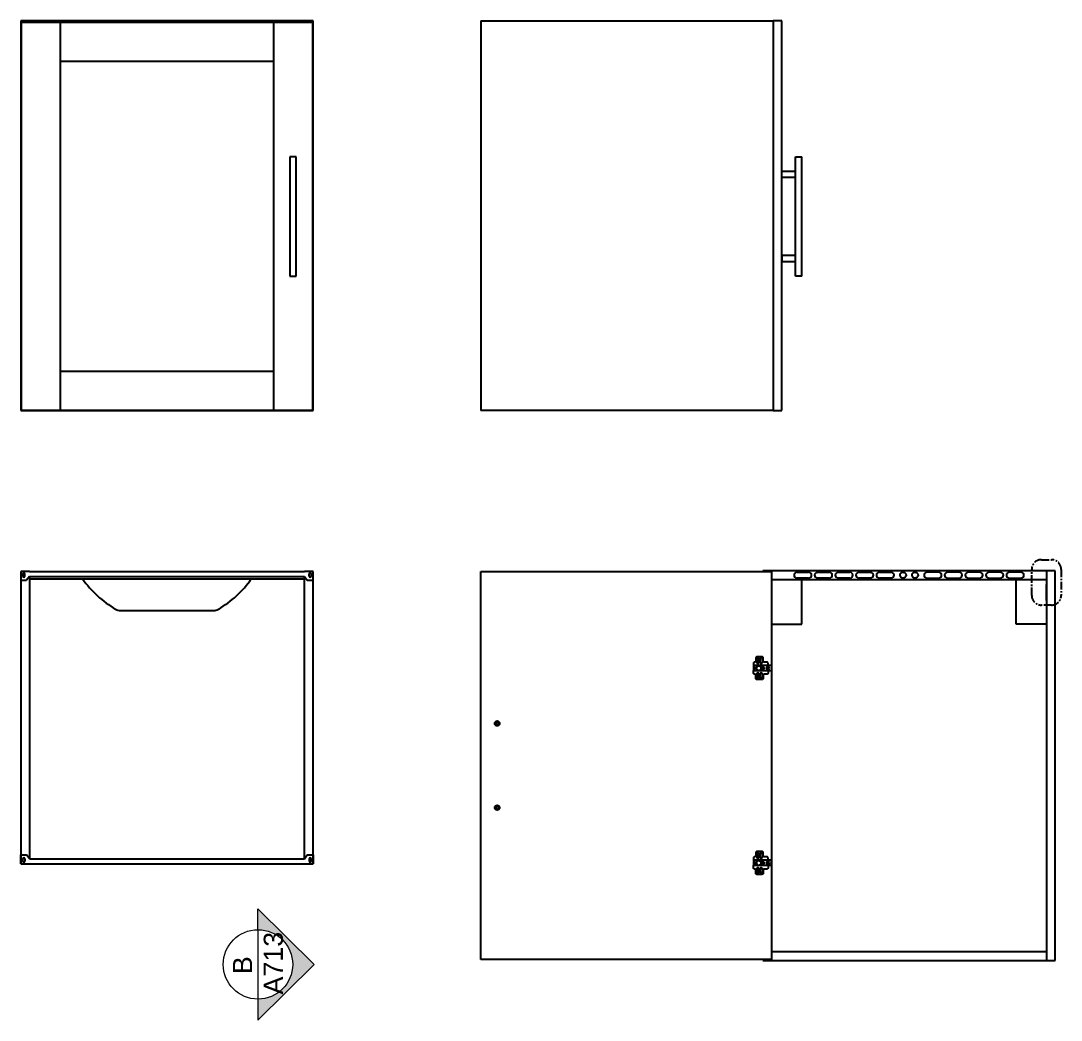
# Model space of a CAD drawing. Header units: millimetres. Extents: x -129 to 1482, y -456 to 477.
# Drawn here: x 633.5 to 847.1, y 272.3 to 477.5 of the extents above; entities that cross this region are included whole.
import ezdxf
from ezdxf.enums import TextEntityAlignment as Align

# ---------------------------------------------------------------- set-up
doc = ezdxf.new("R2010")
doc.units = ezdxf.units.MM
doc.header["$LTSCALE"] = 0.05
doc.linetypes.add('CENTRO', pattern=[50.8, 31.75, -6.35, 6.35, -6.35])
for name, color, linetype, lineweight in [('A-PRSP-1', 7, 'Continuous', 40), ('A-SECT A-MCUT', 7, 'Continuous', 35), ('meccanismi', 4, 'Continuous', 18)]:
    doc.layers.add(name, color=color, linetype=linetype, lineweight=lineweight)
doc.layers.add('costr', color=4, linetype='Continuous')
doc.layers.add('viti', color=1, linetype='Continuous')
doc.styles.get("Standard").update_dxf_attribs({"font": 'arial.ttf'})

# ---------------------------------------------------------------- blocks, each defined once
blk = doc.blocks.new('SYMBOL')
at = {"layer": 'A-PRSP-1', "linetype": 'Continuous', "lineweight": 20}
h = blk.add_hatch(color=256, dxfattribs=at)
h.dxf.hatch_style = 1
h.paths.add_polyline_path([(11.2063, 4.9481), (11.316, 4.9481, -1), (11.678, 4.9481), (11.7877, 4.9481), (11.497, 5.2405)])
at = {"linetype": 'Continuous', "lineweight": 20}
blk.add_line((11.316, 4.9481), (11.678, 4.9481), dxfattribs=at)
at = {"layer": 'A-PRSP-1', "linetype": 'Continuous', "lineweight": 20}
for p, q in [((11.2063, 4.9481), (11.497, 5.2405)), ((11.7877, 4.9481), (11.497, 5.2405)), ((11.316, 4.9481), (11.2063, 4.9481)), ((11.678, 4.9481), (11.7877, 4.9481))]:
    blk.add_line(p, q, dxfattribs=at)
blk.add_circle((11.497, 4.9481), 0.181, dxfattribs=at)
at = {"linetype": 'Continuous', "lineweight": 20}
for tag, p in [('TAVOLA', (11.497, 5.08)), ('SEZIONE', (11.497, 4.9181))]:
    blk.add_attdef(tag, text='', height=0.1, dxfattribs=at).set_placement(p, align=Align.TOP_CENTER)

msp = doc.modelspace()

# ---------------------------------------------------------------- linework, layer by layer
for p, q in [((633.5, 477.49), (633.5, 397.49)), ((693.5, 477.49), (633.5, 477.49)), ((633.65, 477.19), (693.35, 477.19)), ((633.65, 397.49), (633.65, 477.19)), ((641.65, 397.49), (641.65, 477.19)), ((685.35, 477.19), (685.35, 397.49)), ((693.35, 477.19), (693.35, 397.49)), ((693.5, 397.49), (693.5, 477.49)), ((727.92, 477.49), (727.92, 397.49)), ((727.92, 477.49), (787.92, 477.49)), ((787.92, 477.49), (787.92, 397.49)), ((789.72, 477.49), (787.92, 477.49)), ((789.72, 397.49), (789.72, 477.49)), ((641.65, 469.19), (685.35, 469.19)), ((685.35, 405.49), (641.65, 405.49)), ((633.5, 397.49), (693.5, 397.49)), ((693.35, 397.49), (633.65, 397.49)), ((787.92, 397.49), (727.92, 397.49)), ((787.92, 397.49), (789.72, 397.49)), ((633.5, 364.42), (633.5, 304.42)), ((635.3, 364.42), (633.5, 364.42)), ((633.5, 364.42), (633.5, 362.62)), ((633.89, 363.92), (633.89, 363.43)), ((634.29, 363.43), (634.29, 363.92)), ((635.3, 363.42), (634.69, 362.62)), ((635.3, 364.42), (635.3, 364.42)), ((635.3, 364.42), (691.7, 364.42)), ((635.3, 363.42), (635.3, 305.42)), ((635.3, 363.42), (691.7, 363.42)), ((693.5, 364.42), (691.7, 364.42)), ((691.7, 305.42), (691.7, 363.42)), ((691.7, 363.42), (692.3, 362.62)), ((692.7, 363.43), (692.7, 363.92)), ((693.1, 363.92), (693.1, 363.43)), ((693.5, 304.42), (693.5, 364.42)), ((693.5, 362.62), (693.5, 364.42)), ((727.92, 284.72), (727.92, 364.42)), ((727.92, 364.42), (787.62, 364.42)), ((845.82, 364.57), (785.82, 364.57)), ((787.62, 364.57), (787.62, 284.57)), ((787.62, 364.57), (787.62, 284.57)), ((787.62, 364.57), (787.62, 324.57)), ((787.62, 364.42), (787.62, 284.72)), ((792.83, 364.28), (795.21, 364.28)), ((795.21, 363.05), (792.83, 363.05)), ((797.06, 364.28), (799.44, 364.28)), ((799.44, 363.05), (797.06, 363.05)), ((801.29, 364.28), (803.67, 364.28)), ((803.67, 363.05), (801.29, 363.05)), ((805.52, 364.28), (807.9, 364.28)), ((807.9, 363.05), (805.52, 363.05)), ((809.74, 364.28), (812.12, 364.28)), ((812.12, 363.05), (809.74, 363.05)), ((821.89, 364.28), (819.51, 364.28)), ((819.51, 363.05), (821.89, 363.05)), ((826.12, 364.28), (823.74, 364.28)), ((823.74, 363.05), (826.12, 363.05)), ((830.35, 364.28), (827.97, 364.28)), ((827.97, 363.05), (830.35, 363.05)), ((834.58, 364.28), (832.2, 364.28)), ((832.2, 363.05), (834.58, 363.05)), ((838.8, 364.28), (836.42, 364.28)), ((836.42, 363.05), (838.8, 363.05)), ((844.02, 364.57), (844.02, 284.57)), ((845.82, 284.57), (845.82, 364.57)), ((633.5, 362.62), (634.69, 362.62)), ((635.3, 362.92), (691.7, 362.92)), ((692.3, 362.62), (693.5, 362.62)), ((787.62, 362.77), (844.02, 362.77)), ((793.82, 353.57), (793.82, 362.77)), ((837.82, 353.57), (837.82, 362.77)), ((653.95, 356.41), (673.04, 356.41)), ((787.62, 353.57), (793.82, 353.57)), ((844.02, 353.57), (837.82, 353.57)), ((787.62, 324.57), (787.62, 284.57)), ((633.5, 304.42), (633.5, 306.22)), ((633.5, 306.22), (634.69, 306.22)), ((633.89, 304.92), (633.89, 305.41)), ((634.29, 305.41), (634.29, 304.92)), ((635.3, 305.42), (634.69, 306.22)), ((635.3, 305.42), (691.7, 305.42)), ((691.7, 305.42), (692.3, 306.22)), ((692.3, 306.22), (693.5, 306.22)), ((692.7, 305.41), (692.7, 304.92)), ((693.1, 304.92), (693.1, 305.41)), ((693.5, 306.22), (693.5, 304.42)), ((633.5, 304.42), (635.3, 304.42)), ((633.5, 304.42), (693.5, 304.42)), ((635.3, 304.42), (691.7, 304.42)), ((691.7, 304.42), (693.5, 304.42)), ((787.62, 286.37), (844.02, 286.37)), ((787.62, 284.72), (727.92, 284.72)), ((785.82, 284.57), (845.82, 284.57))]:
    msp.add_line(p, q)
for centre in [(814.59, 363.67), (817.05, 363.67)]:
    msp.add_circle(centre, 0.616)
for centre, radius, start, end in [((634.09, 363.92), 0.2, 0, 180), ((634.09, 363.43), 0.2, 180, 0), ((692.9, 363.92), 0.2, 0, 180), ((692.9, 363.43), 0.2, 180, 0), ((792.83, 363.67), 0.616, 90, 270), ((795.21, 363.67), 0.616, 270, 90), ((797.06, 363.67), 0.616, 90, 270), ((799.44, 363.67), 0.616, 270, 90), ((801.29, 363.67), 0.616, 90, 270), ((803.67, 363.67), 0.616, 270, 90), ((805.52, 363.67), 0.616, 90, 270), ((807.9, 363.67), 0.616, 270, 90), ((809.74, 363.67), 0.616, 90, 270), ((812.12, 363.67), 0.616, 270, 90), ((819.51, 363.67), 0.616, 90, 270), ((821.89, 363.67), 0.616, 270, 90), ((823.74, 363.67), 0.616, 90, 270), ((826.12, 363.67), 0.616, 270, 90), ((827.97, 363.67), 0.616, 90, 270), ((830.35, 363.67), 0.616, 270, 90), ((832.2, 363.67), 0.616, 90, 270), ((834.58, 363.67), 0.616, 270, 90), ((836.42, 363.67), 0.616, 90, 270), ((838.8, 363.67), 0.616, 270, 90), ((663.5, 374.9), 21.06, 214.7041, 239.9443), ((663.5, 374.9), 21.06, 300.0557, 325.2959), ((653.95, 358.41), 2, 239.9443, 270), ((673.04, 358.41), 2, 270, 300.0557), ((634.09, 305.41), 0.2, 0, 180), ((692.9, 305.41), 0.2, 0, 180), ((634.09, 304.92), 0.2, 180, 0), ((692.9, 304.92), 0.2, 180, 0)]:
    msp.add_arc(centre, radius, start, end)
at = {"layer": 'costr'}
for p, q in [((688.7, 449.59), (688.7, 425.09)), ((690, 449.59), (688.7, 449.59)), ((690, 425.09), (690, 449.59)), ((792.52, 449.59), (793.82, 449.59)), ((792.52, 425.09), (792.52, 449.59)), ((793.82, 425.09), (793.82, 449.59)), ((789.72, 445.34), (789.72, 446.64)), ((789.72, 446.64), (792.52, 446.64)), ((792.52, 445.34), (789.72, 445.34)), ((789.72, 429.34), (792.52, 429.34)), ((789.72, 429.34), (789.72, 428.04)), ((789.72, 428.04), (792.52, 428.04)), ((688.7, 425.09), (690, 425.09)), ((793.82, 425.09), (792.52, 425.09)), ((793.82, 425.09), (792.52, 425.09)), ((784.12, 345.01), (783.88, 345.01)), ((783.88, 345.01), (783.88, 344.12)), ((784.12, 344.12), (783.88, 344.12)), ((783.98, 344.91), (783.98, 344.21)), ((784.08, 344.91), (784.08, 344.21)), ((787.62, 345.12), (784.12, 345.12)), ((784.12, 344.02), (784.12, 345.12)), ((787.62, 344.02), (784.12, 344.02)), ((784.12, 305.01), (783.88, 305.01)), ((783.88, 305.01), (783.88, 304.12)), ((784.12, 304.12), (783.88, 304.12)), ((783.98, 304.91), (783.98, 304.21)), ((784.08, 304.91), (784.08, 304.21)), ((787.62, 305.12), (784.12, 305.12)), ((784.12, 304.02), (784.12, 305.12)), ((787.62, 304.02), (784.12, 304.02)), ((787.62, 304.22), (787.62, 304.92))]:
    msp.add_line(p, q, dxfattribs=at)
at = {"layer": 'costr', "linetype": 'CENTRO'}
msp.add_lwpolyline([(842.99, 366.84), (845.05, 366.84, -0.414214), (847.05, 364.84), (847.05, 359.52, -0.414214), (845.05, 357.52), (842.99, 357.52, -0.414214), (840.99, 359.52), (840.99, 364.84, -0.414214)], format="xyb", close=True, dxfattribs=at)
at = {"layer": 'costr'}
for points in [[(786.88, 345.12), (786.88, 345.61, 0.414214), (786.68, 345.81), (786.08, 345.81, -0.414214), (785.88, 346.01), (785.88, 346.71, 0.414214), (785.68, 346.91), (784.58, 346.91, 0.414214), (784.38, 346.71), (784.38, 346.01, -0.414214), (784.18, 345.81), (784.08, 345.81, 0.414214), (783.88, 345.61), (783.88, 345.01)], [(786.88, 344.02), (786.88, 343.52, -0.414214), (786.68, 343.32), (786.08, 343.32, 0.414214), (785.88, 343.12), (785.88, 342.42, -0.414214), (785.68, 342.22), (784.58, 342.22, -0.414214), (784.38, 342.42), (784.38, 343.12, 0.414214), (784.18, 343.32), (784.08, 343.32, -0.414214), (783.88, 343.52), (783.88, 344.12)], [(786.88, 305.12), (786.88, 305.61, 0.414214), (786.68, 305.81), (786.08, 305.81, -0.414214), (785.88, 306.01), (785.88, 306.71, 0.414214), (785.68, 306.91), (784.58, 306.91, 0.414214), (784.38, 306.71), (784.38, 306.01, -0.414214), (784.18, 305.81), (784.08, 305.81, 0.414214), (783.88, 305.61), (783.88, 305.01)], [(786.88, 304.02), (786.88, 303.52, -0.414214), (786.68, 303.32), (786.08, 303.32, 0.414214), (785.88, 303.12), (785.88, 302.42, -0.414214), (785.68, 302.22), (784.58, 302.22, -0.414214), (784.38, 302.42), (784.38, 303.12, 0.414214), (784.18, 303.32), (784.08, 303.32, -0.414214), (783.88, 303.52), (783.88, 304.12)]]:
    msp.add_lwpolyline(points, format="xyb", dxfattribs=at)
for points in [[(784.53, 346.26), (784.53, 346.4)], [(785.03, 346.26), (785.03, 346.4)], [(785.23, 345.8), (785.23, 346.4)], [(785.73, 345.8), (785.73, 346.4)], [(784.53, 345.8), (784.53, 345.93)], [(785.03, 345.8), (785.03, 345.93)], [(784.53, 343.33), (784.53, 343.2)], [(784.53, 342.86), (784.53, 342.73)], [(785.03, 343.33), (785.03, 343.2)], [(785.03, 342.86), (785.03, 342.73)], [(785.23, 343.33), (785.23, 342.73)], [(785.73, 343.33), (785.73, 342.73)], [(784.53, 306.26), (784.53, 306.4)], [(784.53, 305.8), (784.53, 305.93)], [(785.03, 306.26), (785.03, 306.4)], [(785.03, 305.8), (785.03, 305.93)], [(785.23, 305.8), (785.23, 306.4)], [(785.73, 305.8), (785.73, 306.4)], [(784.53, 303.33), (784.53, 303.2)], [(785.03, 303.33), (785.03, 303.2)], [(785.23, 303.33), (785.23, 302.73)], [(785.73, 303.33), (785.73, 302.73)], [(784.53, 302.86), (784.53, 302.73)], [(785.03, 302.86), (785.03, 302.73)]]:
    msp.add_lwpolyline(points, dxfattribs=at)
for points in [[(784.84, 346.05), (784.96, 346.05, 0.414214), (784.97, 346.06), (784.97, 346.14, 0.414214), (784.96, 346.15), (784.84, 346.15, -0.414214), (784.83, 346.16), (784.83, 346.28, 0.414214), (784.82, 346.29), (784.74, 346.29, 0.414214), (784.73, 346.28), (784.73, 346.16, -0.414214), (784.72, 346.15), (784.59, 346.15, 0.414214), (784.58, 346.14), (784.58, 346.06, 0.414214), (784.59, 346.05), (784.72, 346.05, -0.414214), (784.73, 346.04), (784.73, 345.91, 0.414214), (784.74, 345.9), (784.82, 345.9, 0.414214), (784.83, 345.91), (784.83, 346.04, -0.414214)], [(785.79, 344.52), (785.91, 344.52, 0.414214), (785.92, 344.53), (785.92, 344.61, 0.414214), (785.91, 344.62), (785.79, 344.62, -0.414214), (785.78, 344.63), (785.78, 344.75, 0.414214), (785.77, 344.76), (785.69, 344.76, 0.414214), (785.68, 344.75), (785.68, 344.63, -0.414214), (785.67, 344.62), (785.54, 344.62, 0.414214), (785.53, 344.61), (785.53, 344.53, 0.414214), (785.54, 344.52), (785.67, 344.52, -0.414214), (785.68, 344.51), (785.68, 344.38, 0.414214), (785.69, 344.37), (785.77, 344.37, 0.414214), (785.78, 344.38), (785.78, 344.51, -0.414214)], [(786.87, 344.52), (786.99, 344.52, 0.414214), (787, 344.53), (787, 344.61, 0.414214), (786.99, 344.62), (786.87, 344.62, -0.414214), (786.86, 344.63), (786.86, 344.75, 0.414214), (786.85, 344.76), (786.77, 344.76, 0.414214), (786.76, 344.75), (786.76, 344.63, -0.414214), (786.75, 344.62), (786.62, 344.62, 0.414214), (786.61, 344.61), (786.61, 344.53, 0.414214), (786.62, 344.52), (786.75, 344.52, -0.414214), (786.76, 344.51), (786.76, 344.38, 0.414214), (786.77, 344.37), (786.85, 344.37, 0.414214), (786.86, 344.38), (786.86, 344.51, -0.414214)], [(784.84, 343.08), (784.96, 343.08, -0.414214), (784.97, 343.07), (784.97, 342.99, -0.414214), (784.96, 342.98), (784.84, 342.98, 0.414214), (784.83, 342.97), (784.83, 342.85, -0.414214), (784.82, 342.84), (784.74, 342.84, -0.414214), (784.73, 342.85), (784.73, 342.97, 0.414214), (784.72, 342.98), (784.59, 342.98, -0.414214), (784.58, 342.99), (784.58, 343.07, -0.414214), (784.59, 343.08), (784.72, 343.08, 0.414214), (784.73, 343.09), (784.73, 343.21, -0.414214), (784.74, 343.22), (784.82, 343.22, -0.414214), (784.83, 343.21), (784.83, 343.09, 0.414214)], [(784.84, 306.05), (784.96, 306.05, 0.414214), (784.97, 306.06), (784.97, 306.14, 0.414214), (784.96, 306.15), (784.84, 306.15, -0.414214), (784.83, 306.16), (784.83, 306.28, 0.414214), (784.82, 306.29), (784.74, 306.29, 0.414214), (784.73, 306.28), (784.73, 306.16, -0.414214), (784.72, 306.15), (784.59, 306.15, 0.414214), (784.58, 306.14), (784.58, 306.06, 0.414214), (784.59, 306.05), (784.72, 306.05, -0.414214), (784.73, 306.04), (784.73, 305.91, 0.414214), (784.74, 305.9), (784.82, 305.9, 0.414214), (784.83, 305.91), (784.83, 306.04, -0.414214)], [(785.79, 304.52), (785.91, 304.52, 0.414214), (785.92, 304.53), (785.92, 304.61, 0.414214), (785.91, 304.62), (785.79, 304.62, -0.414214), (785.78, 304.63), (785.78, 304.75, 0.414214), (785.77, 304.76), (785.69, 304.76, 0.414214), (785.68, 304.75), (785.68, 304.63, -0.414214), (785.67, 304.62), (785.54, 304.62, 0.414214), (785.53, 304.61), (785.53, 304.53, 0.414214), (785.54, 304.52), (785.67, 304.52, -0.414214), (785.68, 304.51), (785.68, 304.38, 0.414214), (785.69, 304.37), (785.77, 304.37, 0.414214), (785.78, 304.38), (785.78, 304.51, -0.414214)], [(786.87, 304.52), (786.99, 304.52, 0.414214), (787, 304.53), (787, 304.61, 0.414214), (786.99, 304.62), (786.87, 304.62, -0.414214), (786.86, 304.63), (786.86, 304.75, 0.414214), (786.85, 304.76), (786.77, 304.76, 0.414214), (786.76, 304.75), (786.76, 304.63, -0.414214), (786.75, 304.62), (786.62, 304.62, 0.414214), (786.61, 304.61), (786.61, 304.53, 0.414214), (786.62, 304.52), (786.75, 304.52, -0.414214), (786.76, 304.51), (786.76, 304.38, 0.414214), (786.77, 304.37), (786.85, 304.37, 0.414214), (786.86, 304.38), (786.86, 304.51, -0.414214)], [(784.84, 303.08), (784.96, 303.08, -0.414214), (784.97, 303.07), (784.97, 302.99, -0.414214), (784.96, 302.98), (784.84, 302.98, 0.414214), (784.83, 302.97), (784.83, 302.85, -0.414214), (784.82, 302.84), (784.74, 302.84, -0.414214), (784.73, 302.85), (784.73, 302.97, 0.414214), (784.72, 302.98), (784.59, 302.98, -0.414214), (784.58, 302.99), (784.58, 303.07, -0.414214), (784.59, 303.08), (784.72, 303.08, 0.414214), (784.73, 303.09), (784.73, 303.21, -0.414214), (784.74, 303.22), (784.82, 303.22, -0.414214), (784.83, 303.21), (784.83, 303.09, 0.414214)]]:
    msp.add_lwpolyline(points, format="xyb", close=True, dxfattribs=at)
for centre, radius in [((784.78, 346.1), 0.3), ((785.73, 344.57), 0.3), ((786.81, 344.57), 0.3), ((784.78, 343.03), 0.3), ((731.27, 333.22), 0.5), ((731.27, 315.92), 0.5), ((784.78, 306.1), 0.3), ((784.78, 303.03), 0.3), ((785.73, 304.57), 0.3), ((786.81, 304.57), 0.3)]:
    msp.add_circle(centre, radius, dxfattribs=at)
for centre, radius, start, end in [((784.78, 346.4), 0.25, 359.135, 180.865), ((785.48, 346.4), 0.25, 359.135, 180.865), ((784.92, 344.56), 0.448, 58.0473, 297.8482), ((784.78, 345.79), 0.25, 179.135, 0.865), ((785.08, 344.26), 0.1, 297.4942, 317.7357), ((785.63, 345.46), 0.701, 227.258, 259.6357), ((785.63, 343.67), 0.701, 100.3643, 132.742), ((785.48, 345.79), 0.25, 179.135, 0.865), ((785.88, 344.57), 0.194, 301.0909, 58.9091), ((784.78, 343.33), 0.25, 359.135, 180.865), ((784.78, 342.73), 0.25, 179.135, 0.865), ((785.48, 343.33), 0.25, 359.135, 180.865), ((785.48, 342.73), 0.25, 179.135, 0.865), ((784.78, 306.4), 0.25, 359.135, 180.865), ((784.78, 305.79), 0.25, 179.135, 0.865), ((785.48, 306.4), 0.25, 359.135, 180.865), ((785.48, 305.79), 0.25, 179.135, 0.865), ((784.92, 304.56), 0.448, 58.0473, 297.8482), ((784.78, 303.33), 0.25, 359.135, 180.865), ((785.08, 304.26), 0.1, 297.4942, 317.7357), ((785.63, 305.46), 0.701, 227.258, 259.6357), ((785.63, 303.67), 0.701, 100.3643, 132.742), ((785.48, 303.33), 0.25, 359.135, 180.865), ((785.88, 304.57), 0.194, 301.0909, 58.9091), ((784.78, 302.73), 0.25, 179.135, 0.865), ((785.48, 302.73), 0.25, 179.135, 0.865)]:
    msp.add_arc(centre, radius, start, end, dxfattribs=at)
at = {"layer": 'meccanismi'}
for p, q in [((787.62, 361.77), (787.67, 361.77)), ((787.67, 361.77), (787.67, 360.27)), ((843.91, 361.77), (843.91, 358.77)), ((844.02, 361.77), (843.91, 361.77)), ((787.67, 360.12), (787.62, 360.12)), ((787.67, 360.27), (787.67, 360.12)), ((843.91, 358.77), (843.91, 358.48)), ((843.91, 358.48), (844.02, 358.48))]:
    msp.add_line(p, q, dxfattribs=at)
at = {"layer": 'viti'}
for p, q in [((731.18, 333.31), (730.98, 333.31)), ((730.98, 333.13), (730.98, 333.31)), ((731.18, 333.31), (731.18, 333.51)), ((731.18, 333.51), (731.36, 333.51)), ((731.36, 333.31), (731.36, 333.51)), ((731.36, 333.31), (731.56, 333.31)), ((731.56, 333.31), (731.56, 333.13)), ((731.18, 333.13), (730.98, 333.13)), ((731.18, 333.13), (731.18, 332.93)), ((731.36, 332.93), (731.18, 332.93)), ((731.36, 333.13), (731.36, 332.93)), ((731.36, 333.13), (731.56, 333.13)), ((731.18, 316.01), (731.18, 316.21)), ((731.18, 316.21), (731.36, 316.21)), ((731.36, 316.01), (731.36, 316.21)), ((731.18, 316.01), (730.98, 316.01)), ((730.98, 315.83), (730.98, 316.01)), ((731.18, 315.83), (730.98, 315.83)), ((731.18, 315.83), (731.18, 315.63)), ((731.36, 315.63), (731.18, 315.63)), ((731.36, 316.01), (731.56, 316.01)), ((731.36, 315.83), (731.36, 315.63)), ((731.36, 315.83), (731.56, 315.83)), ((731.56, 316.01), (731.56, 315.83))]:
    msp.add_line(p, q, dxfattribs=at)

# ---------------------------------------------------------------- block references
at = {"layer": 'A-SECT A-MCUT'}
ref = msp.add_blockref('SYMBOL', (487.37, 736.37), dxfattribs=dict(at, xscale=39.37007874015748, yscale=39.37007874015748, zscale=39.37007874015748, rotation=270))
ref.add_attrib('SEZIONE', 'B', dxfattribs={"layer": '0', "linetype": 'Continuous', "lineweight": 20, "height": 3.94, "rotation": 90}).set_placement((677.04, 283.57), align=Align.TOP_CENTER)
ref.add_attrib('TAVOLA', 'A713', dxfattribs={"layer": '0', "linetype": 'Continuous', "lineweight": 20, "height": 3.937, "rotation": 90}).set_placement((683.36, 284), align=Align.TOP_CENTER)

doc.saveas('drawing.dxf')
